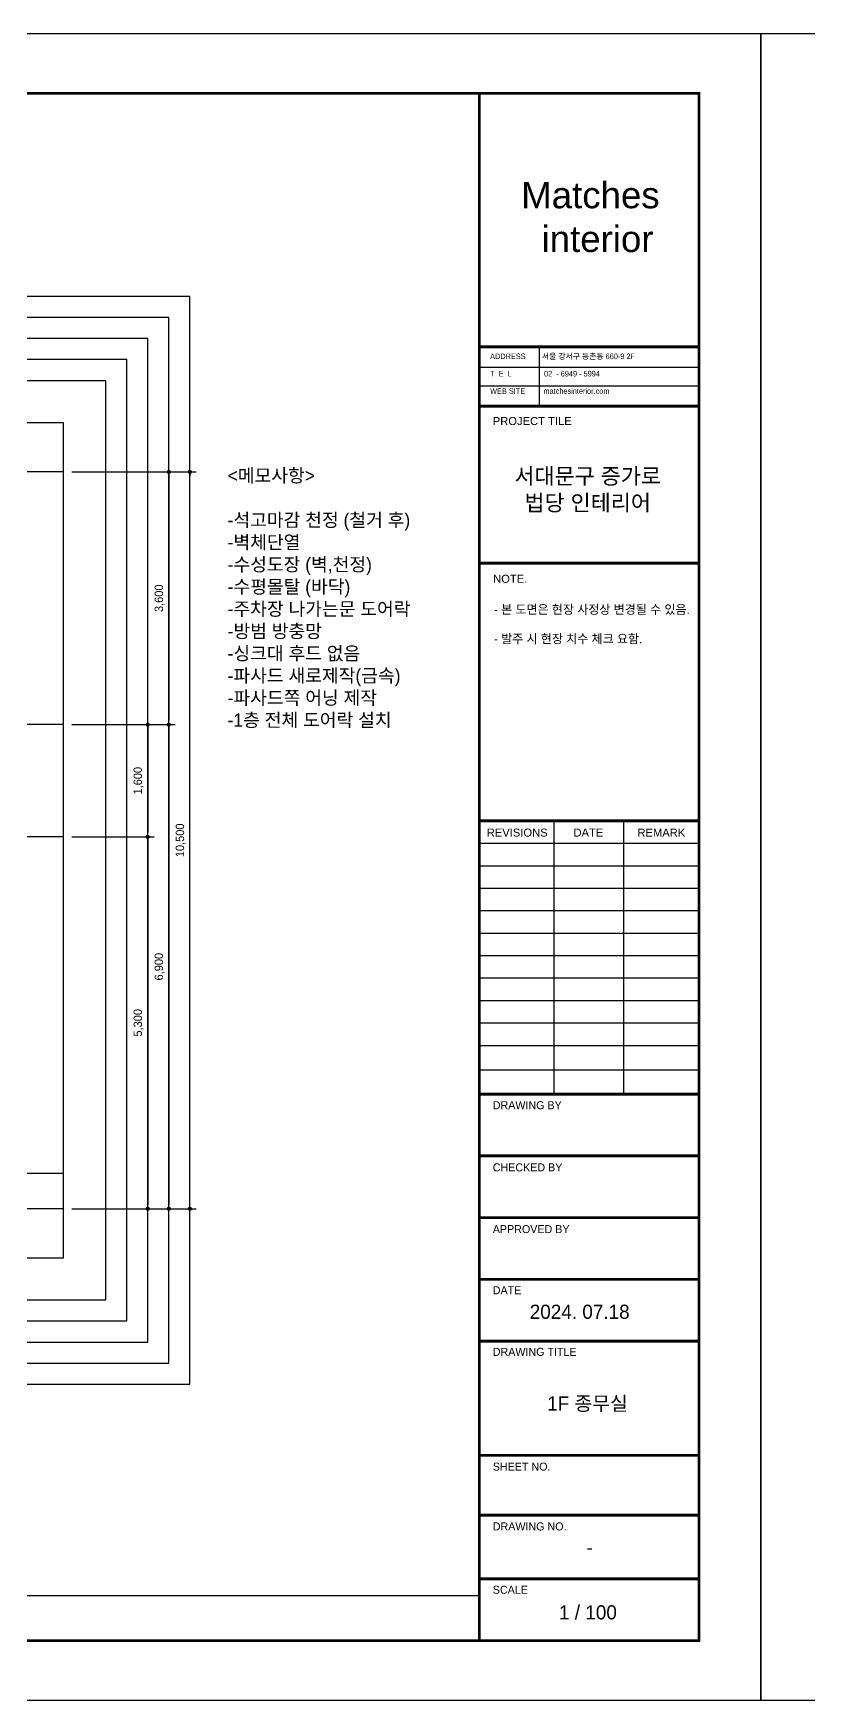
# Model space of a CAD drawing. Header units: millimetres. Extents: x -224448 to 1592092, y -164641 to 319001.
# Drawn here: x 3095 to 14141, y 146190 to 169950 of the extents above; entities that cross this region are included whole.
import ezdxf
from ezdxf.enums import TextEntityAlignment as Align

# ---------------------------------------------------------------- set-up
doc = ezdxf.new("R2010")
doc.units = ezdxf.units.MM
doc.linetypes.add('CENTER2', pattern=[1.125, 0.75, -0.125, 0.125, -0.125])
doc.layers.get('Defpoints').update_dxf_attribs({"color": 35})
for name, color, linetype in [('ARREA', 1, 'Continuous'), ('DIM', 3, 'Continuous'), ('I-TEXT', 7, 'Continuous'), ('I_FORMAT', 7, 'Continuous'), ('Layer 1', 7, 'Continuous')]:
    doc.layers.add(name, color=color, linetype=linetype)
doc.styles.add('HY울릉도', font='')
doc.styles.add('IABU-글꼴스타일', font='')
doc.styles.add('NTOP', font='Dotum.ttf')
doc.styles.add('sim', font='')
doc.styles.get("Standard").update_dxf_attribs({"font": 'arial.ttf'})
doc.styles.add('주석', font='arial.ttf')
doc.styles.get('HY울릉도').set_extended_font_data('HY울릉도L')
doc.styles.get('IABU-글꼴스타일').set_extended_font_data('HY울릉도L')
doc.styles.get('sim').set_extended_font_data('Pretendard Variable Light')
doc.dimstyles.new('IABC-100 (SUB)', dxfattribs={"dimscale": 60, "dimtxt": 2, "dimasz": 1, "dimexe": 1.5, "dimexo": 2, "dimgap": 1, "dimtad": 1, "dimdec": 0, "dimdsep": 46, "dimlunit": 6, "dimtxsty": 'IABU-글꼴스타일', "dimblk": '1234_Dot', "dimcen": 1, "dimclrd": 4, "dimclre": 4, "dimclrt": 7, "dimadec": 0, "dimazin": 0, "dimtfac": 1, "dimtdec": 0, "dimtix": 1, "dimtmove": 2, "dimatfit": 3, "dimldrblk": '1234_Dot', "dimfxl": 2, "dimtolj": 1, "dimtzin": 0, "dimarcsym": 0})

# ---------------------------------------------------------------- blocks, each defined once
blk = doc.blocks.new('1234_Dot')
at = {"color": 0, "linetype": 'ByBlock', "lineweight": -2}
blk.add_line((-0.5, 0), (-1, 0), dxfattribs=at)
at = {"color": 0, "linetype": 'ByBlock', "const_width": 0.5}
blk.add_lwpolyline([(-0.25, 0, 1), (0.25, 0, 1)], format="xyb", close=True, dxfattribs=at)
blk = doc.blocks.new('*D347')
at = {"layer": 'Defpoints', "color": 0, "ltscale": 50, "transparency": 16777216}
for p in [(3525, 163700), (3525, 160100), (5025, 160100)]:
    blk.add_point(p, dxfattribs=at)
at = {"layer": 'DIM', "color": 4, "lineweight": -2, "ltscale": 50, "transparency": 16777216}
for p, q in [((3645, 163700), (5115, 163700)), ((5025, 163640), (5025, 160160)), ((3645, 160100), (5115, 160100))]:
    blk.add_line(p, q, dxfattribs=at)
at = {"layer": 'DIM', "color": 4, "lineweight": -2, "ltscale": 50, "transparency": 16777216, "xscale": 60, "yscale": 60, "zscale": 60}
for p, rotation in [((5025, 163700), 90), ((5025, 160100), 270)]:
    blk.add_blockref('1234_Dot', p, dxfattribs=dict(at, rotation=rotation))
at = {"layer": 'DIM', "color": 7, "ltscale": 50, "transparency": 16777216, "insert": (4894, 161900), "char_height": 120, "attachment_point": 5, "rotation": 90, "style": 'IABU-글꼴스타일'}
blk.add_mtext('\\A1;3,600', dxfattribs=at)
blk = doc.blocks.new('*D348')
at = {"layer": 'Defpoints', "color": 0, "ltscale": 50, "transparency": 16777216}
for p in [(3525, 160100), (3525, 158500), (4725, 158500)]:
    blk.add_point(p, dxfattribs=at)
at = {"layer": 'DIM', "color": 4, "lineweight": -2, "ltscale": 50, "transparency": 16777216}
for p, q in [((3645, 160100), (4815, 160100)), ((4725, 160040), (4725, 158560)), ((3645, 158500), (4815, 158500))]:
    blk.add_line(p, q, dxfattribs=at)
at = {"layer": 'DIM', "color": 4, "lineweight": -2, "ltscale": 50, "transparency": 16777216, "xscale": 60, "yscale": 60, "zscale": 60}
for p, rotation in [((4725, 160100), 90), ((4725, 158500), 270)]:
    blk.add_blockref('1234_Dot', p, dxfattribs=dict(at, rotation=rotation))
at = {"layer": 'DIM', "color": 7, "ltscale": 50, "transparency": 16777216, "insert": (4594, 159300), "char_height": 120, "attachment_point": 5, "rotation": 90, "style": 'IABU-글꼴스타일'}
blk.add_mtext('\\A1;1,600', dxfattribs=at)
blk = doc.blocks.new('*D349')
at = {"layer": 'Defpoints', "color": 0, "ltscale": 50, "transparency": 16777216}
for p in [(3525, 158500), (3525, 153200), (4725, 153200)]:
    blk.add_point(p, dxfattribs=at)
at = {"layer": 'DIM', "color": 4, "lineweight": -2, "ltscale": 50, "transparency": 16777216}
for p, q in [((3645, 158500), (4815, 158500)), ((4725, 158440), (4725, 153260)), ((3645, 153200), (4815, 153200))]:
    blk.add_line(p, q, dxfattribs=at)
at = {"layer": 'DIM', "color": 4, "lineweight": -2, "ltscale": 50, "transparency": 16777216, "xscale": 60, "yscale": 60, "zscale": 60}
for p, rotation in [((4725, 158500), 90), ((4725, 153200), 270)]:
    blk.add_blockref('1234_Dot', p, dxfattribs=dict(at, rotation=rotation))
at = {"layer": 'DIM', "color": 7, "ltscale": 50, "transparency": 16777216, "insert": (4594, 155850), "char_height": 120, "attachment_point": 5, "rotation": 90, "style": 'IABU-글꼴스타일'}
blk.add_mtext('\\A1;5,300', dxfattribs=at)
blk = doc.blocks.new('*D332')
at = {"layer": 'Defpoints', "color": 0, "ltscale": 50, "transparency": 16777216}
for p in [(3525, 160100), (3525, 153200), (5025, 153200)]:
    blk.add_point(p, dxfattribs=at)
at = {"layer": 'DIM', "color": 4, "lineweight": -2, "ltscale": 50, "transparency": 16777216}
for p, q in [((3645, 160100), (5115, 160100)), ((5025, 160040), (5025, 153260)), ((3645, 153200), (5115, 153200))]:
    blk.add_line(p, q, dxfattribs=at)
at = {"layer": 'DIM', "color": 4, "lineweight": -2, "ltscale": 50, "transparency": 16777216, "xscale": 60, "yscale": 60, "zscale": 60}
for p, rotation in [((5025, 160100), 90), ((5025, 153200), 270)]:
    blk.add_blockref('1234_Dot', p, dxfattribs=dict(at, rotation=rotation))
at = {"layer": 'DIM', "color": 7, "ltscale": 50, "transparency": 16777216, "insert": (4894, 156650), "char_height": 120, "attachment_point": 5, "rotation": 90, "style": 'IABU-글꼴스타일'}
blk.add_mtext('\\A1;6,900', dxfattribs=at)
blk = doc.blocks.new('*D350')
at = {"layer": 'Defpoints', "color": 0, "ltscale": 50, "transparency": 16777216}
for p in [(3525, 163700), (5325, 163700), (3525, 153200)]:
    blk.add_point(p, dxfattribs=at)
at = {"layer": 'DIM', "color": 4, "lineweight": -2, "ltscale": 50, "transparency": 16777216}
for p, q in [((3645, 163700), (5415, 163700)), ((5325, 153260), (5325, 163640)), ((3645, 153200), (5415, 153200))]:
    blk.add_line(p, q, dxfattribs=at)
at = {"layer": 'DIM', "color": 4, "lineweight": -2, "ltscale": 50, "transparency": 16777216, "xscale": 60, "yscale": 60, "zscale": 60}
for p, rotation in [((5325, 163700), 90), ((5325, 153200), 270)]:
    blk.add_blockref('1234_Dot', p, dxfattribs=dict(at, rotation=rotation))
at = {"layer": 'DIM', "color": 7, "ltscale": 50, "transparency": 16777216, "insert": (5194, 158450), "char_height": 120, "attachment_point": 5, "rotation": 90, "style": 'IABU-글꼴스타일'}
blk.add_mtext('\\A1;10,500', dxfattribs=at)

msp = doc.modelspace()

# ---------------------------------------------------------------- linework, layer by layer
at = {"layer": 'ARREA', "color": 1, "linetype": 'CENTER2', "ltscale": 2000}
for p, q in [((3525.465, 163700.492), (-13175.677, 163700.492)), ((3525.465, 160100.492), (-424.535, 160100.492)), ((3525.465, 158500.492), (-424.535, 158500.492)), ((3525.465, 153700.492), (-5324.535, 153700.492)), ((3525.465, 153200.492), (-13175.677, 153200.492))]:
    msp.add_line(p, q, dxfattribs=at)
at = {"layer": 'Defpoints'}
for points in [[(-20140, 169950.153), (13460, 169950.153), (13460, 146190.153), (-20140, 146190.153)], [(13460, 169950.153), (47060, 169950.153), (47060, 146190.153), (13460, 146190.153)], [(5325.465, 166200.492), (-14975.677, 166200.492), (-14975.677, 150700.492), (5325.465, 150700.492)], [(5025.465, 165900.492), (-14675.677, 165900.492), (-14675.677, 151000.492), (5025.465, 151000.492)], [(4725.465, 165600.492), (-14375.677, 165600.492), (-14375.677, 151300.492), (4725.465, 151300.492)], [(4425.465, 165300.492), (-14075.677, 165300.492), (-14075.677, 151600.492), (4425.465, 151600.492)], [(4125.465, 165000.492), (-13775.677, 165000.492), (-13775.677, 151900.492), (4125.465, 151900.492)], [(3525.465, 164400.492), (-13175.677, 164400.492), (-13175.677, 152500.492), (3525.465, 152500.492)]]:
    msp.add_lwpolyline(points, close=True, dxfattribs=at)
at = {"layer": 'I_FORMAT'}
for p, q in [((10303.173, 165483.348), (10303.173, 164637.188)), ((9447.896, 165195.014), (12579.921, 165195.014)), ((9447.975, 164926.214), (12583.628, 164926.214)), ((11508.598, 154833.065), (11508.598, 158728.489)), ((10516.407, 154819.872), (10516.407, 158715.296)), ((9447.975, 158408.489), (12580, 158408.489)), ((9447.975, 158088.489), (12580, 158088.489)), ((9447.975, 157768.489), (12580, 157768.489)), ((9447.975, 157448.489), (12580, 157448.489)), ((9447.975, 157128.489), (12580, 157128.489)), ((9447.975, 156808.489), (12580, 156808.489)), ((9447.975, 156488.489), (12580, 156488.489)), ((9447.975, 156168.489), (12580, 156168.489)), ((9447.975, 155848.489), (12580, 155848.489)), ((9447.975, 155528.489), (12580, 155528.489)), ((9447.975, 155180.777), (12580, 155180.777)), ((9447.975, 147685.353), (-19260, 147685.353))]:
    msp.add_line(p, q, dxfattribs=at)
for points, const_width in [([(9447.975, 147045.353), (-19260, 147045.353), (-19260, 169094.953), (9447.975, 169094.953)], 40.174), ([(9447.975, 169094.953), (9447.975, 147038.544)], 40.174), ([(9447.975, 169094.953), (12580, 169094.953), (12580, 147045.353), (9447.975, 147045.353)], 40.174), ([(9447.975, 165483.348), (12580, 165483.348)], 40.174), ([(9447.975, 164637.88), (12574.834, 164637.88)], 40.174), ([(9447.975, 162399.607), (12580, 162399.607)], 40.174), ([(9447.975, 158728.489), (12580, 158728.489)], 40.174), ([(9447.975, 154833.065), (12580, 154833.065)], 40.174), ([(12580, 154833.065), (9780, 154833.065)], 16), ([(9447.975, 153953.065), (12580, 153953.065)], 40.174), ([(9447.975, 153073.065), (12580, 153073.065)], 40.174), ([(9447.975, 152193.065), (12580, 152193.065)], 40.174), ([(9447.975, 151313.065), (12580, 151313.065)], 40.174), ([(9447.975, 149685.353), (12580, 149685.353)], 40.174), ([(9780, 149685.353), (12580, 149685.353)], 24), ([(9447.975, 148833.065), (12580, 148833.065)], 40.174), ([(9780, 148833.065), (12580, 148833.065)], 24), ([(9447.975, 147925.353), (12580, 147925.353)], 40.174), ([(9780, 147925.353), (12580, 147925.353)], 24)]:
    msp.add_lwpolyline(points, dxfattribs=dict(at, const_width=const_width))

# ---------------------------------------------------------------- texts
at = {"layer": 'I-TEXT', "color": 0, "insert": (5862.996, 163743.772), "char_height": 190, "width": 3178.397, "attachment_point": 1, "style": 'NTOP'}
msp.add_mtext('\\pxsm1;<메모사항>\\P\\P\\ps*;-석고마감 천정 (철거 후)\\P-벽체단열\\P-수성도장 (벽,천정)\\P-수평몰탈 (바닥)\\P-주차장 나가는문 도어락\\P-방범 방충망\\P-싱크대 후드 없음\\P-파사드 새로제작(금속)\\P-파사드쪽 어닝 제작\\P-1층 전체 도어락 설치', dxfattribs=at)
at = {"layer": 'I_FORMAT'}
for s, height, p in [('PROJECT TILE', 114.03042, (9640.905, 164368.439)), ('NOTE.', 114.0304, (9646.071, 162120.08))]:
    msp.add_text(s, height=height, dxfattribs=at).set_placement(p)
for s, p in [('REVISIONS', (9988.842, 158560.571)), ('DATE', (11002.748, 158560.571)), ('REMARK', (12042.446, 158559.88))]:
    msp.add_text(s, height=114.0304, dxfattribs=at).set_placement(p, align=Align.MIDDLE_CENTER)
at = {"layer": 'I_FORMAT', "style": 'sim'}
for s, height, p in [('DRAWING BY', 114.0304, (9640.905, 154618.259)), ('CHECKED BY', 114.0304, (9640.905, 153732.821)), ('APPROVED BY', 114.03042, (9640.905, 152852.821)), ('DATE', 114.0304, (9640.905, 151981.792)), ('2024. 07.18', 201.6, (10167.425, 151631.206)), ('DRAWING TITLE', 114.03042, (9640.905, 151103.808)), ('SHEET NO.', 114.0304, (9640.905, 149468.213)), ('DRAWING NO.', 114.03042, (9640.905, 148615.924)), ('SCALE', 114.0304, (9640.905, 147713.735))]:
    msp.add_text(s, height=height, dxfattribs=at).set_placement(p)
msp.add_text('-', height=201.6, dxfattribs=at).set_placement((11020.093, 148374.287), align=Align.MIDDLE_CENTER)
at = {"layer": 'I_FORMAT', "insert": (9603.179, 165387.79), "char_height": 114.030418, "width": 3215.12084, "attachment_point": 1, "line_spacing_factor": 0.93}
msp.add_mtext('{\\fGulim|b0|i0|c129|p50;\\H0.7x;ADDRESS        서울 강서구 등촌동 660-9 2F\\P\\fArial|b0|i0|c129|p34;\\P\\fGulim|b0|i0|c129|p50;T  E  L  \\fArial|b0|i0|c129|p34;          \\fArial|b0|i0|c0|p34;   \\fGulim|b0|i0|c129|p50;02  - 6949 - 5994\\P\\fArial|b0|i0|c129|p34;\\P\\fGulim|b0|i0|c129|p50;WEB SITE         matchesinterior.com}', dxfattribs=at)
at = {"layer": 'I_FORMAT', "insert": (10993.195, 163438.6), "char_height": 228.06084, "width": 7049.60658, "attachment_point": 5}
msp.add_mtext('{\\fPretendard Variable SemiBold|b0|i0|c129|p2;서대문구 증가로\\P법당 인테리어}', dxfattribs=at)
at = {"layer": 'I_FORMAT', "linetype": 'ByBlock', "insert": (9658.064, 161802.658), "char_height": 125.43346, "width": 2771.88373, "attachment_point": 1, "style": 'HY울릉도'}
msp.add_mtext('{\\fPretendard Variable Light|b0|i0|c129|p2;- 본 도면은 현장 사정상 변경될 수 있음.\\P\\P- 발주 시 현장 치수 체크 요함.}', dxfattribs=at)
at = {"layer": 'I_FORMAT', "char_height": 201.6, "width": 3701.04345, "attachment_point": 5, "style": 'sim'}
for s, insert in [('1F 종무실', (10989.839, 150415.022)), ('1 / 100', (10996.701, 147447.63))]:
    msp.add_mtext(s, dxfattribs=dict(at, insert=insert))
at = {"layer": 'Layer 1', "color": 250, "insert": (10045.117, 166829.17), "char_height": 373.824, "attachment_point": 7, "style": '주석'}
msp.add_mtext('Matches\\P  interior', dxfattribs=at)

# ---------------------------------------------------------------- dimensions: what is measured, and where the dimension line sits
at = {"layer": 'DIM', "ltscale": 50}
for base, p1, p2, picture, middle in [((5025.465, 160100.492), (3525.465, 163700.492), (3525.465, 160100.492), '*D347', (4894.037, 161900.492)), ((5325.465, 163700.492), (3525.465, 153200.492), (3525.465, 163700.492), '*D350', (5194.037, 158450.492)), ((4725.465, 158500.492), (3525.465, 160100.492), (3525.465, 158500.492), '*D348', (4594.037, 159300.492)), ((5025.465, 153200.492), (3525.465, 160100.492), (3525.465, 153200.492), '*D332', (4894.037, 156650.492)), ((4725.465, 153200.492), (3525.465, 158500.492), (3525.465, 153200.492), '*D349', (4594.037, 155850.492))]:
    dim = msp.add_linear_dim(base=base, p1=p1, p2=p2, angle=90, dimstyle='IABC-100 (SUB)', dxfattribs=at)
    dim.commit()
    dim.dimension.update_dxf_attribs({"geometry": picture, "text_midpoint": middle})

doc.saveas('drawing.dxf')
